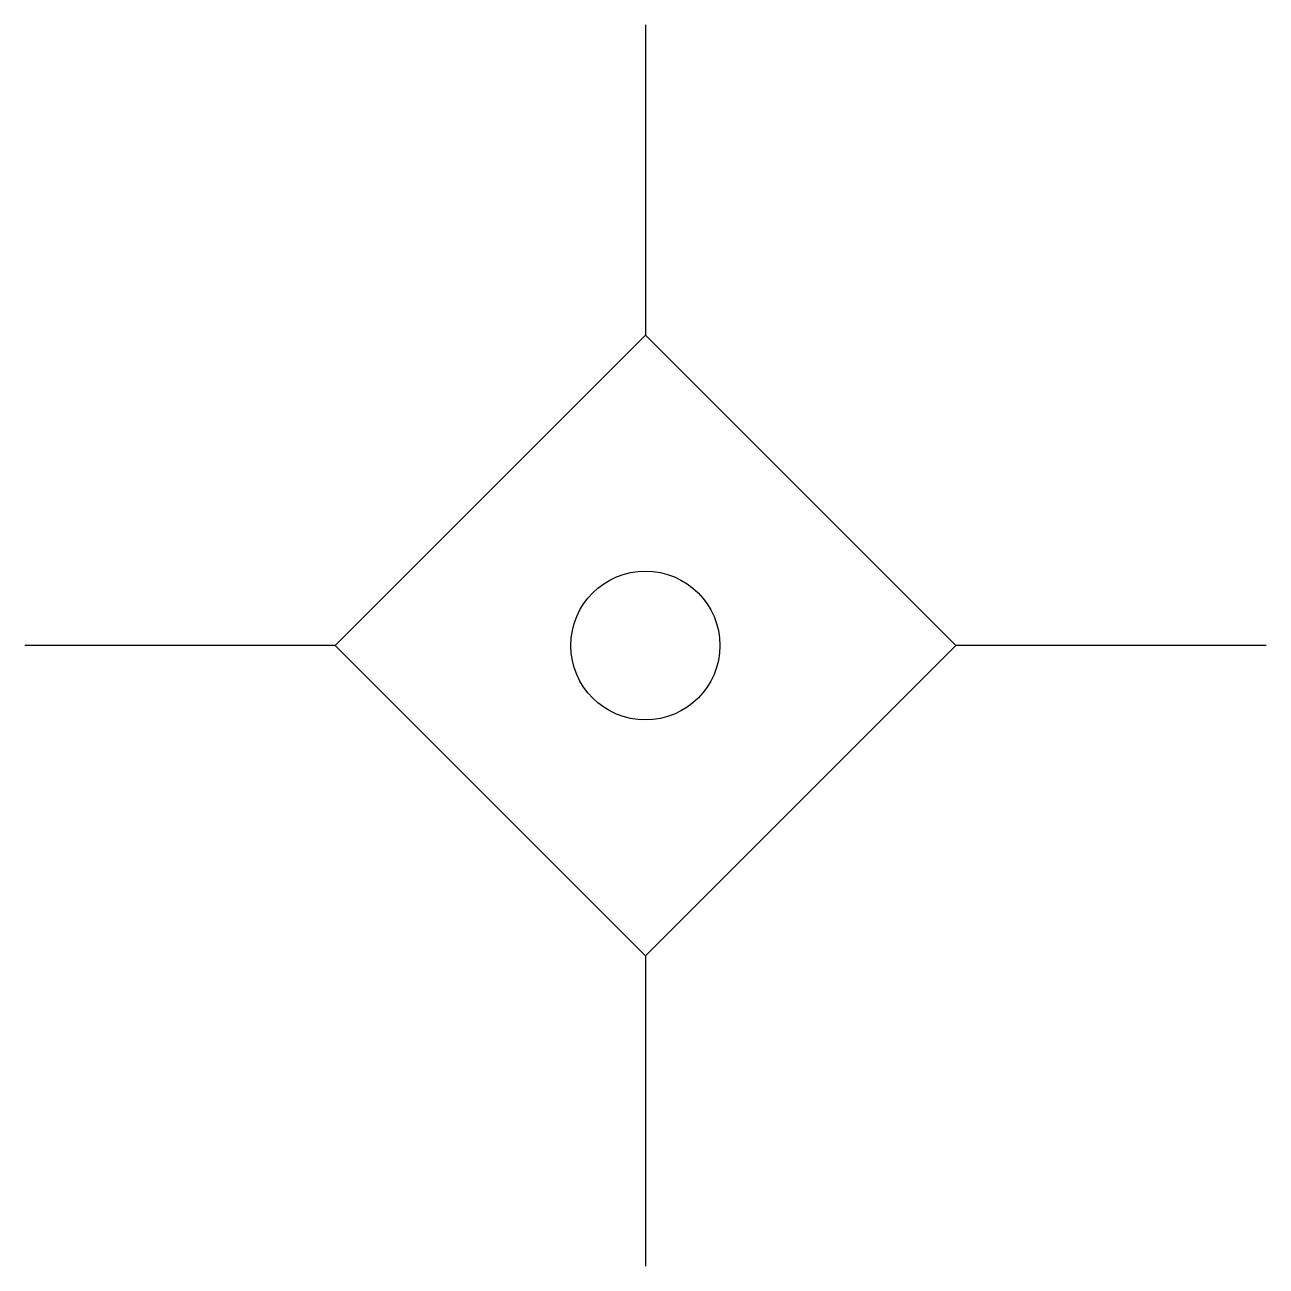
# Model space of a CAD drawing. Extents: x 544194 to 550524, y 1833570 to 1838340.
# Drawn here: x 544530.36 to 544535.36, y 1834308.57 to 1834313.57 of the extents above.
import ezdxf

# ---------------------------------------------------------------- set-up
doc = ezdxf.new("R2010")
doc.units = 0
doc.layers.add('Level 11', color=7, linetype='Continuous')

msp = doc.modelspace()

# ---------------------------------------------------------------- linework, layer by layer
at = {"layer": 'Level 11'}
for p, q in [((544532.86, 1834313.57), (544532.86, 1834312.32)), ((544532.86, 1834312.32), (544531.61, 1834311.07)), ((544534.11, 1834311.07), (544532.86, 1834312.32)), ((544531.61, 1834311.07), (544530.36, 1834311.07)), ((544531.61, 1834311.07), (544532.86, 1834309.82)), ((544532.86, 1834309.82), (544534.11, 1834311.07)), ((544535.36, 1834311.07), (544534.11, 1834311.07)), ((544532.86, 1834309.82), (544532.86, 1834308.57))]:
    msp.add_line(p, q, dxfattribs=at)
msp.add_circle((544532.8595, 1834311.07), 0.3, dxfattribs=at)

doc.saveas('drawing.dxf')
